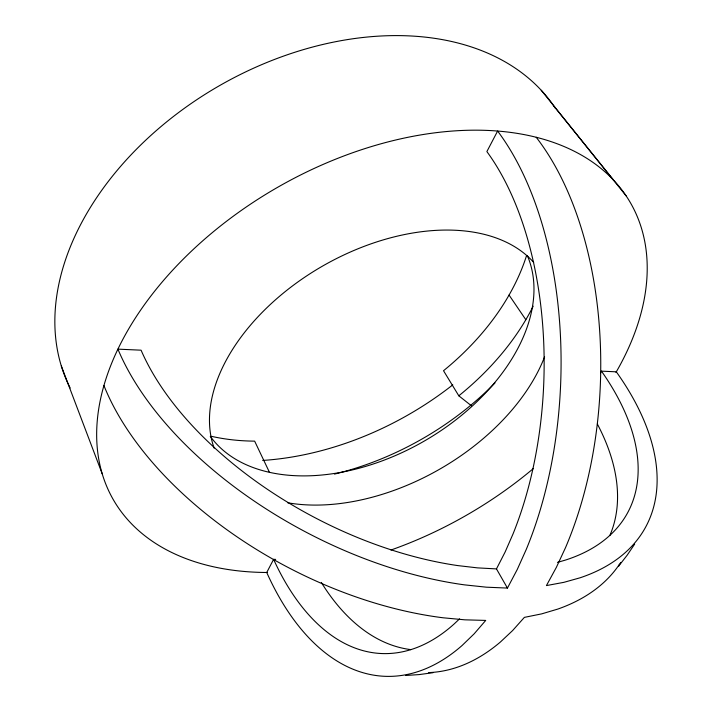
<?xml version="1.0" encoding="UTF-8"?>
<svg xmlns="http://www.w3.org/2000/svg" width="712" height="712" viewBox="0 0 712 712"><rect width="100%" height="100%" fill="white"/><g stroke="black" fill="none" stroke-linecap="round" stroke-linejoin="round"><path stroke-width="1.07" d="M275.651 559.383A275.535 174.52 -29.8 0 1 273.604 559.356L266.733 572.493A300.295 164.49 -87.9 0 0 462.177 645.419L474.139 633.84L485.718 620.419L464.9 619.832L443.202 617.793A295.079 168.255 28 0 1 103.925 385.539M496.469 568.906L505.093 552.076L513.023 533.956A277.351 151.612 -87.9 0 0 486.874 151.585L497.617 131.044A300.295 164.49 -87.9 0 1 526.293 549.361L517.259 569.484L507.442 588.076L486.403 587.186L464.438 584.855A300.286 165.077 28.1 0 1 117.916 349.138L141.083 350.188A277.351 152.154 28.1 0 0 457.878 565.604L477.556 567.882L496.469 568.906L507.442 588.076M620.722 562.444L618.514 566.271L627.139 555.235L634.659 544.11M459.578 618.844L454.212 623.908A277.351 151.612 -87.9 0 1 273.604 559.356M557.434 562.409L565.435 560.077A277.351 152.154 28.1 0 0 601.471 371.148L616.316 371.824A300.286 165.077 28.1 0 1 579.977 577.824L563.895 582.336L546.424 585.584L556.375 567.339L565.542 547.59A295.106 167.703 -87.8 0 0 536.207 137.265M433.047 672.698L419.145 674.584L405.724 675.474M526.524 255.697A227.448 157.708 -29.8 0 1 443.523 370.721L458.804 395.801L471.388 405.742M541.245 90.282L613.584 180.172M554.078 106.319L626.053 195.764M509.062 295.062L525.83 319.715M269.269 471.923L254.647 441.137A227.448 157.708 -29.8 0 1 211.473 436.331M61.303 365.95L102.216 473.818M544.6 356.846A186.215 117.222 -29.8 0 1 287.612 502.761M214.143 448.16A186.215 117.222 -29.8 0 1 321.299 266.822A186.215 117.222 -29.8 0 1 533.68 262.372M527.272 255.457A182.931 118.512 -29.8 0 1 423.151 441.707A182.931 118.512 -29.8 0 1 210.28 436.305M533.181 306.204A231.382 156.533 -29.8 0 1 458.804 395.801M452.779 384.863A259.061 180.029 -29.8 0 1 262.683 460.442M494.982 382.976A233.403 155.883 -29.8 0 1 334.471 474.085M267.436 572.493A298.15 189.205 -29.8 0 1 120.577 343.736A298.15 189.205 -29.8 0 1 491.805 130.643A298.15 189.205 -29.8 0 1 615.969 372.429M533.502 468.434A298.15 189.205 -29.8 0 1 390.968 550.02M70.159 387.978A280.261 195.097 -29.8 0 1 218.602 86.161A280.261 195.097 -29.8 0 1 555.28 108.108M597.341 423.996A272.554 155.1 28 0 1 609.864 535.442M428.624 672.6A295.106 167.703 -87.8 0 0 500.447 641.975L512.604 630.574L524.37 617.375L541.734 613.86L557.763 609.089A295.079 168.255 28 0 0 619.493 564.233M410.886 649.62A272.58 154.593 -87.8 0 1 321.299 582.434M601.471 371.148A275.535 174.52 -29.8 0 1 600.554 372.776"/></g></svg>
